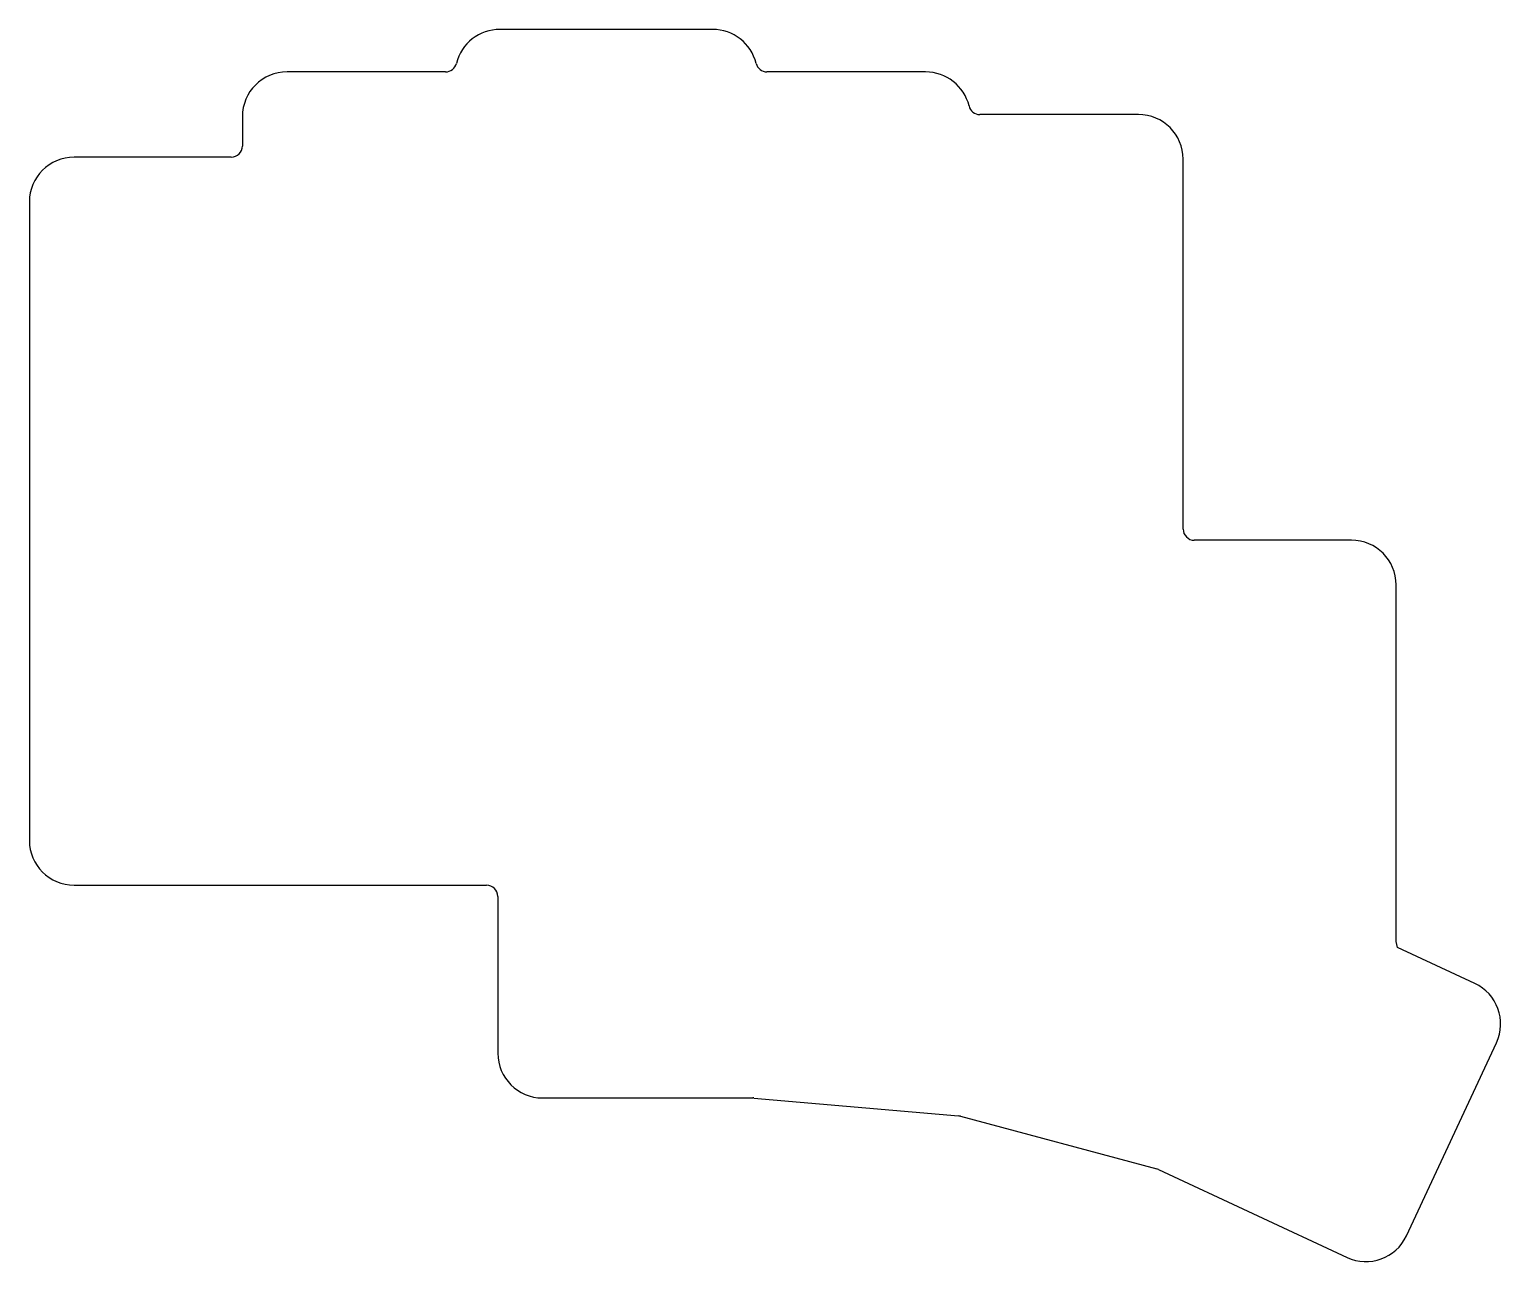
# Model space of a CAD drawing. Header units: millimetres. Extents: x 66 to 198, y -197 to -87.
import ezdxf

# ---------------------------------------------------------------- set-up
doc = ezdxf.new("R2010")
doc.units = ezdxf.units.MM

msp = doc.modelspace()

# ---------------------------------------------------------------- linework, layer by layer
for p, q in [((127.62, -86.94), (108.58, -86.94)), ((103.72, -90.75), (89.53, -90.75)), ((146.68, -90.75), (132.48, -90.75)), ((85.53, -94.75), (85.53, -97.38)), ((165.72, -94.56), (151.53, -94.56)), ((84.53, -98.38), (70.47, -98.38)), ((169.72, -131.66), (169.72, -98.56)), ((66.47, -102.38), (66.47, -159.53)), ((184.78, -132.66), (170.72, -132.66)), ((188.78, -168.56), (188.78, -136.66)), ((70.47, -163.53), (107.39, -163.53)), ((108.39, -164.53), (108.39, -178.57)), ((188.91, -169.11), (188.78, -168.56)), ((195.82, -172.33), (188.91, -169.11)), ((189.7, -194.91), (197.75, -177.64)), ((112.39, -182.57), (131.22, -182.57)), ((131.3, -182.58), (149.63, -184.18)), ((149.8, -184.21), (167.36, -188.92)), ((167.52, -188.98), (184.39, -196.84))]:
    msp.add_line(p, q)
for centre, radius, start, end in [((108.58, -90.94), 4, 90, 166.2315), ((127.62, -90.94), 4, 13.7685, 90), ((89.53, -94.75), 4, 90, 180), ((103.72, -89.75), 1, 270, 346.2315), ((132.48, -89.75), 1, 193.7685, 270), ((146.68, -94.75), 4, 13.7685, 450), ((151.53, -93.56), 1, 193.7685, 270), ((165.72, -98.56), 4, 0, 90), ((84.53, -97.38), 1, 270, 0), ((70.47, -102.38), 4, 90, 180), ((170.72, -131.66), 1, 180, 270), ((184.78, -136.66), 4, 0, 90), ((70.47, -159.53), 4, 180, 270), ((107.39, -164.53), 1, 0, 90), ((194.13, -175.95), 4, 335, 65), ((195.4, -173.23), 1, 64.9999983, 65.0000001), ((112.39, -178.57), 4, 180, 270), ((131.22, -183.57), 1, 85, 90), ((149.54, -185.18), 1, 75, 85), ((167.1, -189.88), 1, 65, 75), ((186.08, -193.22), 4, 245.0128, 335), ((188.8, -194.48), 1, 334.9999983, 335.0000001)]:
    msp.add_arc(centre, radius, start, end)

doc.saveas('drawing.dxf')
